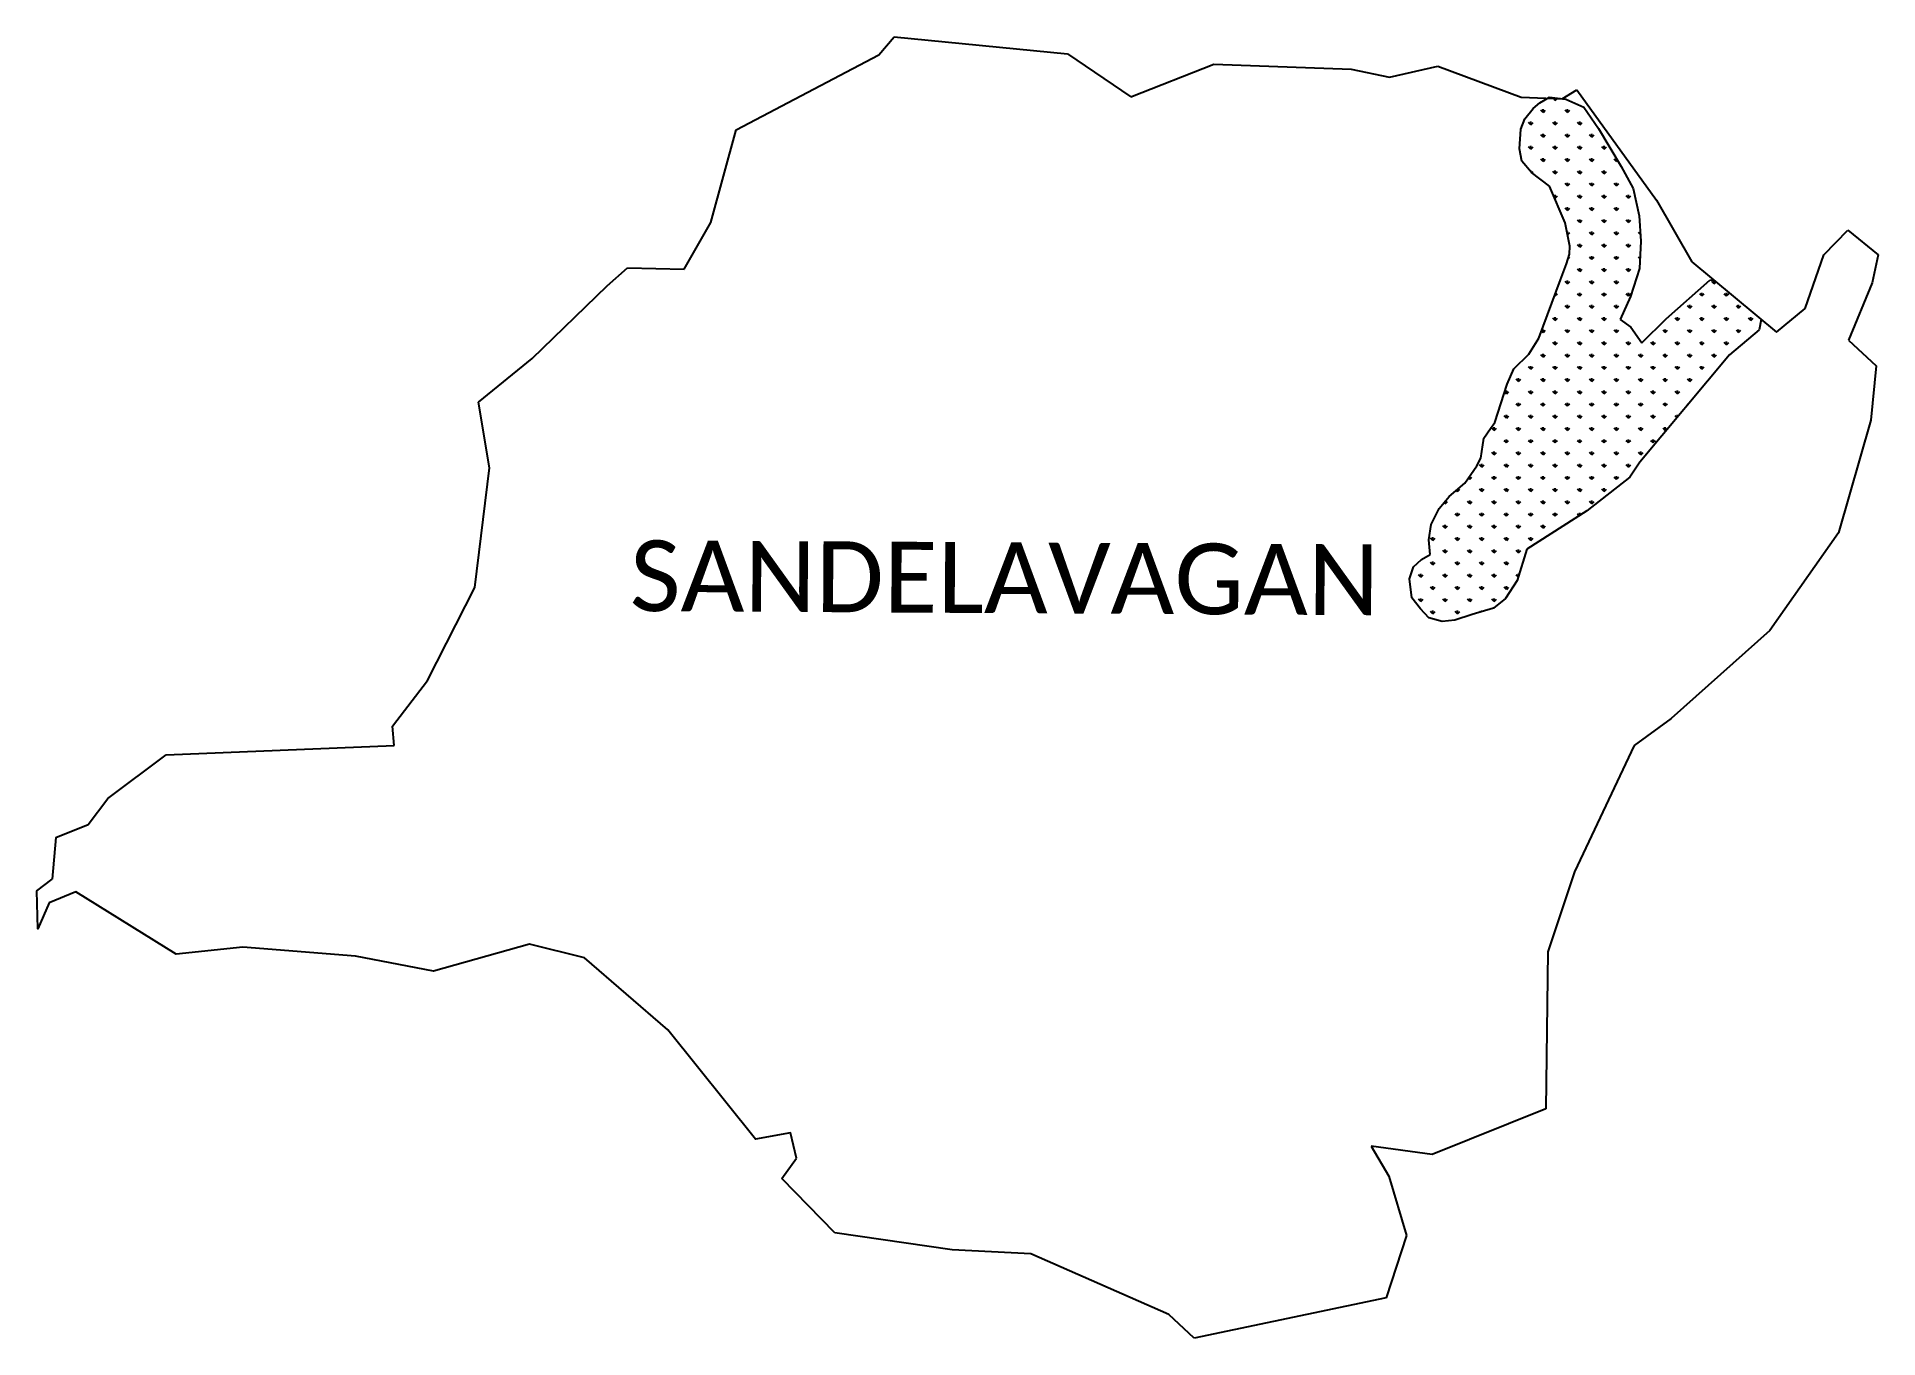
# Model space of a CAD drawing. Header units: metres. Extents: x 310965 to 313670, y 1910114 to 1912026.
import ezdxf

# ---------------------------------------------------------------- set-up
doc = ezdxf.new("R2010")
doc.units = ezdxf.units.M
for name, color, linetype in [('MANGROOVES', 112, 'Continuous'), ('village', 3, 'Continuous'), ('VILLAGE NAME', 250, 'Continuous')]:
    doc.layers.add(name, color=color, linetype=linetype)
doc.styles.get("Standard").update_dxf_attribs({"font": 'simplex.shx'})

msp = doc.modelspace()

# ---------------------------------------------------------------- linework, layer by layer
at = {"color": 3, "flags": 128}
msp.add_lwpolyline([(310992.9, 1910849.2), (310987.4, 1910788.2)], dxfattribs=at)
at = {"layer": 'MANGROOVES'}
for p, q in [((313162.9, 1911920.4), (313172.7, 1911928.6)), ((313172.7, 1911928.6), (313187, 1911937.2)), ((313187, 1911937.2), (313210.8, 1911934.4)), ((313210.8, 1911934.4), (313237.3, 1911922.6)), ((313145, 1911889.9), (313150.7, 1911905.2)), ((313150.7, 1911905.2), (313162.9, 1911920.4)), ((313237.3, 1911922.6), (313258.8, 1911891.2)), ((313142.7, 1911861.4), (313145, 1911889.9)), ((313258.8, 1911891.2), (313292.4, 1911835.1)), ((313146.2, 1911843.1), (313142.7, 1911861.4)), ((313160.7, 1911826.5), (313146.2, 1911843.1)), ((313187.2, 1911806.3), (313160.7, 1911826.5)), ((313292.4, 1911835.1), (313309.7, 1911803)), ((313209.9, 1911752.6), (313187.2, 1911806.3)), ((313309.7, 1911803), (313318.8, 1911763)), ((313217, 1911718.4), (313209.9, 1911752.6)), ((313318.8, 1911763), (313321.2, 1911725.8)), ((313216.2, 1911706.4), (313217, 1911718.4)), ((313321.2, 1911725.8), (313319, 1911685.3)), ((313202.9, 1911668.7), (313211.7, 1911692.5)), ((313211.7, 1911692.5), (313216.2, 1911706.4)), ((313319, 1911685.3), (313306.1, 1911644.2)), ((313171.2, 1911582.9), (313202.9, 1911668.7)), ((313358.4, 1911611.6), (313422.6, 1911668.3)), ((313422.6, 1911668.3), (313427.2, 1911668.9)), ((313306.1, 1911644.2), (313290.6, 1911610.3)), ((313290.6, 1911610.3), (313306.2, 1911599.3)), ((313322.4, 1911576), (313358.4, 1911611.6)), ((313497.9, 1911610.3), (313494.8, 1911595.5)), ((313156.4, 1911559.4), (313171.2, 1911582.9)), ((313306.2, 1911599.3), (313322.4, 1911576)), ((313494.8, 1911595.5), (313451.6, 1911558.4)), ((313134.4, 1911537.8), (313156.4, 1911559.4)), ((313451.6, 1911558.4), (313319.5, 1911401)), ((313124.7, 1911515.3), (313134.4, 1911537.8)), ((313106.8, 1911459.3), (313124.7, 1911515.3)), ((313090.3, 1911436.3), (313100.2, 1911450.3)), ((313100.2, 1911450.3), (313106.8, 1911459.3)), ((313085.9, 1911406.9), (313090.3, 1911436.3)), ((313062.4, 1911370.1), (313080.2, 1911395.3)), ((313080.2, 1911395.3), (313085.9, 1911406.9)), ((313319.5, 1911401), (313305.1, 1911378.7)), ((313039.5, 1911350.4), (313062.4, 1911370.1)), ((313305.1, 1911378.7), (313242, 1911329.3)), ((313013, 1911309.4), (313024.8, 1911332.7)), ((313024.8, 1911332.7), (313039.5, 1911350.4)), ((313009.8, 1911287), (313013, 1911309.4)), ((313242, 1911329.3), (313153.7, 1911273.1)), ((313011.7, 1911265.2), (313009.8, 1911287)), ((312987.4, 1911246.9), (312998.7, 1911258.1)), ((312998.7, 1911258.1), (313011.7, 1911265.2)), ((313153.7, 1911273.1), (313139.6, 1911227.1)), ((312981.3, 1911229.6), (312987.4, 1911246.9)), ((312984.6, 1911201.6), (312981.3, 1911229.6)), ((313139.6, 1911227.1), (313122.2, 1911200.4)), ((312997.3, 1911185.3), (312984.6, 1911201.6)), ((313122.2, 1911200.4), (313104.5, 1911186.4)), ((313009.9, 1911172.4), (312997.3, 1911185.3)), ((313029.3, 1911166.7), (313009.9, 1911172.4)), ((313073.2, 1911177.2), (313048.1, 1911168.6)), ((313104.5, 1911186.4), (313073.2, 1911177.2)), ((313048.1, 1911168.6), (313029.3, 1911166.7))]:
    msp.add_line(p, q, dxfattribs=at)
at = {"layer": 'MANGROOVES', "linetype": 'Continuous'}
for p, q in [((313195.4, 1911932.4), (313192.8, 1911935.1)), ((313195.4, 1911932.4), (313195.4, 1911935)), ((313195.4, 1911932.4), (313197.8, 1911934.9)), ((313159.5, 1911896.5), (313156.1, 1911899.9)), ((313159.5, 1911896.5), (313159.5, 1911901.3)), ((313159.5, 1911896.5), (313162.9, 1911899.9)), ((313177.5, 1911914.5), (313174.1, 1911917.9)), ((313177.5, 1911914.5), (313177.5, 1911919.3)), ((313177.5, 1911914.5), (313180.8, 1911917.9)), ((313195.4, 1911896.5), (313192, 1911899.9)), ((313195.4, 1911896.5), (313195.4, 1911901.3)), ((313195.4, 1911896.5), (313198.8, 1911899.9)), ((313213.4, 1911914.5), (313210, 1911917.9)), ((313213.4, 1911914.5), (313213.4, 1911919.3)), ((313213.4, 1911914.5), (313216.7, 1911917.9)), ((313231.3, 1911896.5), (313228, 1911899.9)), ((313231.3, 1911896.5), (313231.3, 1911901.3)), ((313231.3, 1911896.5), (313234.7, 1911899.9)), ((313144.3, 1911881.3), (313144.9, 1911881.9)), ((313177.5, 1911878.6), (313174.1, 1911881.9)), ((313177.5, 1911878.6), (313177.5, 1911883.3)), ((313177.5, 1911878.6), (313180.8, 1911881.9)), ((313213.4, 1911878.6), (313210, 1911881.9)), ((313213.4, 1911878.6), (313213.4, 1911883.3)), ((313213.4, 1911878.6), (313216.7, 1911881.9)), ((313249.3, 1911878.6), (313245.9, 1911881.9)), ((313249.3, 1911878.6), (313249.3, 1911883.3)), ((313249.3, 1911878.6), (313252.7, 1911881.9)), ((313159.5, 1911860.6), (313156.1, 1911864)), ((313159.5, 1911860.6), (313159.5, 1911865.4)), ((313159.5, 1911860.6), (313162.9, 1911864)), ((313177.5, 1911842.6), (313174.1, 1911846)), ((313177.5, 1911842.6), (313177.5, 1911847.4)), ((313177.5, 1911842.6), (313180.8, 1911846)), ((313195.4, 1911860.6), (313192, 1911864)), ((313195.4, 1911860.6), (313195.4, 1911865.4)), ((313195.4, 1911860.6), (313198.8, 1911864)), ((313213.4, 1911842.6), (313210, 1911846)), ((313213.4, 1911842.6), (313213.4, 1911847.4)), ((313213.4, 1911842.6), (313216.7, 1911846)), ((313231.3, 1911860.6), (313228, 1911864)), ((313231.3, 1911860.6), (313231.3, 1911865.4)), ((313231.3, 1911860.6), (313234.7, 1911864)), ((313249.3, 1911842.6), (313245.9, 1911846)), ((313249.3, 1911842.6), (313249.3, 1911847.4)), ((313249.3, 1911842.6), (313252.7, 1911846)), ((313267.3, 1911860.6), (313263.9, 1911864)), ((313267.3, 1911860.6), (313267.3, 1911865.4)), ((313267.3, 1911860.6), (313270.6, 1911864)), ((313285.2, 1911842.6), (313281.8, 1911846)), ((313285.2, 1911842.6), (313285.2, 1911847)), ((313159.5, 1911827.8), (313159.5, 1911829.4)), ((313161, 1911826.2), (313162.9, 1911828.1)), ((313195.4, 1911824.7), (313192, 1911828.1)), ((313195.4, 1911824.7), (313195.4, 1911829.4)), ((313195.4, 1911824.7), (313198.8, 1911828.1)), ((313231.3, 1911824.7), (313228, 1911828.1)), ((313231.3, 1911824.7), (313231.3, 1911829.4)), ((313231.3, 1911824.7), (313234.7, 1911828.1)), ((313267.3, 1911824.7), (313263.9, 1911828.1)), ((313267.3, 1911824.7), (313267.3, 1911829.4)), ((313267.3, 1911824.7), (313270.6, 1911828.1)), ((313285.2, 1911842.6), (313286.9, 1911844.3)), ((313195.4, 1911788.8), (313195.4, 1911793.5)), ((313195.4, 1911788.8), (313198.8, 1911792.1)), ((313213.4, 1911806.7), (313210, 1911810.1)), ((313213.4, 1911806.7), (313213.4, 1911811.5)), ((313213.4, 1911806.7), (313216.7, 1911810.1)), ((313231.3, 1911788.8), (313228, 1911792.1)), ((313231.3, 1911788.8), (313231.3, 1911793.5)), ((313231.3, 1911788.8), (313234.7, 1911792.1)), ((313249.3, 1911806.7), (313245.9, 1911810.1)), ((313249.3, 1911806.7), (313249.3, 1911811.5)), ((313249.3, 1911806.7), (313252.7, 1911810.1)), ((313267.3, 1911788.8), (313263.9, 1911792.1)), ((313267.3, 1911788.8), (313267.3, 1911793.5)), ((313267.3, 1911788.8), (313270.6, 1911792.1)), ((313285.2, 1911806.7), (313281.8, 1911810.1)), ((313285.2, 1911806.7), (313285.2, 1911811.5)), ((313285.2, 1911806.7), (313288.6, 1911810.1)), ((313303.2, 1911788.8), (313299.8, 1911792.1)), ((313303.2, 1911788.8), (313303.2, 1911793.5)), ((313303.2, 1911788.8), (313306.5, 1911792.1)), ((313195.4, 1911788.8), (313194, 1911790.2)), ((313213.4, 1911770.8), (313210, 1911774.2)), ((313213.4, 1911770.8), (313213.4, 1911775.6)), ((313213.4, 1911770.8), (313216.7, 1911774.2)), ((313249.3, 1911770.8), (313245.9, 1911774.2)), ((313249.3, 1911770.8), (313249.3, 1911775.6)), ((313249.3, 1911770.8), (313252.7, 1911774.2)), ((313285.2, 1911770.8), (313281.8, 1911774.2)), ((313285.2, 1911770.8), (313285.2, 1911775.6)), ((313285.2, 1911770.8), (313288.6, 1911774.2)), ((313213.4, 1911735.9), (313213.4, 1911739.6)), ((313213.5, 1911735.1), (313216.7, 1911738.3)), ((313231.3, 1911752.8), (313228, 1911756.2)), ((313231.3, 1911752.8), (313231.3, 1911757.6)), ((313231.3, 1911752.8), (313234.7, 1911756.2)), ((313249.3, 1911734.9), (313245.9, 1911738.3)), ((313249.3, 1911734.9), (313249.3, 1911739.6)), ((313249.3, 1911734.9), (313252.7, 1911738.3)), ((313267.3, 1911752.8), (313263.9, 1911756.2)), ((313267.3, 1911752.8), (313267.3, 1911757.6)), ((313267.3, 1911752.8), (313270.6, 1911756.2)), ((313285.2, 1911734.9), (313281.8, 1911738.3)), ((313285.2, 1911734.9), (313285.2, 1911739.6)), ((313285.2, 1911734.9), (313288.6, 1911738.3)), ((313303.2, 1911752.8), (313299.8, 1911756.2)), ((313303.2, 1911752.8), (313303.2, 1911757.6)), ((313303.2, 1911752.8), (313306.5, 1911756.2)), ((313320.6, 1911735.4), (313317.8, 1911738.3)), ((313231.3, 1911716.9), (313228, 1911720.3)), ((313231.3, 1911716.9), (313231.3, 1911721.7)), ((313231.3, 1911716.9), (313234.7, 1911720.3)), ((313267.3, 1911716.9), (313263.9, 1911720.3)), ((313267.3, 1911716.9), (313267.3, 1911721.7)), ((313267.3, 1911716.9), (313270.6, 1911720.3)), ((313303.2, 1911716.9), (313299.8, 1911720.3)), ((313303.2, 1911716.9), (313303.2, 1911721.7)), ((313303.2, 1911716.9), (313306.5, 1911720.3)), ((313214, 1911699.6), (313216.7, 1911702.3)), ((313231.3, 1911681), (313228, 1911684.4)), ((313231.3, 1911681), (313231.3, 1911685.8)), ((313231.3, 1911681), (313234.7, 1911684.4)), ((313249.3, 1911699), (313245.9, 1911702.3)), ((313249.3, 1911699), (313249.3, 1911703.7)), ((313249.3, 1911699), (313252.7, 1911702.3)), ((313267.3, 1911681), (313263.9, 1911684.4)), ((313267.3, 1911681), (313267.3, 1911685.8)), ((313267.3, 1911681), (313270.6, 1911684.4)), ((313285.2, 1911699), (313281.8, 1911702.3)), ((313285.2, 1911699), (313285.2, 1911703.7)), ((313285.2, 1911699), (313288.6, 1911702.3)), ((313303.2, 1911681), (313299.8, 1911684.4)), ((313303.2, 1911681), (313303.2, 1911685.8)), ((313303.2, 1911681), (313306.5, 1911684.4)), ((313319.8, 1911700.3), (313317.8, 1911702.3)), ((313213.4, 1911663), (313210, 1911666.4)), ((313213.4, 1911663), (313213.4, 1911667.8)), ((313213.4, 1911663), (313216.7, 1911666.4)), ((313249.3, 1911663), (313245.9, 1911666.4)), ((313249.3, 1911663), (313249.3, 1911667.8)), ((313249.3, 1911663), (313252.7, 1911666.4)), ((313285.2, 1911663), (313281.8, 1911666.4)), ((313285.2, 1911663), (313285.2, 1911667.8)), ((313285.2, 1911663), (313288.6, 1911666.4)), ((313428.9, 1911663), (313425.5, 1911666.4)), ((313428.9, 1911663), (313428.9, 1911667.6)), ((313428.9, 1911663), (313431.4, 1911665.5)), ((313195.4, 1911645.1), (313194.5, 1911646)), ((313195.4, 1911645.1), (313195.4, 1911648.5)), ((313195.4, 1911645.1), (313198.8, 1911648.4)), ((313213.4, 1911627.1), (313210, 1911630.5)), ((313213.4, 1911627.1), (313213.4, 1911631.9)), ((313213.4, 1911627.1), (313216.7, 1911630.5)), ((313231.3, 1911645.1), (313228, 1911648.4)), ((313231.3, 1911645.1), (313231.3, 1911649.8)), ((313231.3, 1911645.1), (313234.7, 1911648.4)), ((313249.3, 1911627.1), (313245.9, 1911630.5)), ((313249.3, 1911627.1), (313249.3, 1911631.9)), ((313249.3, 1911627.1), (313252.7, 1911630.5)), ((313267.3, 1911645.1), (313263.9, 1911648.4)), ((313267.3, 1911645.1), (313267.3, 1911649.8)), ((313267.3, 1911645.1), (313270.6, 1911648.4)), ((313285.2, 1911627.1), (313281.8, 1911630.5)), ((313285.2, 1911627.1), (313285.2, 1911631.9)), ((313285.2, 1911627.1), (313288.6, 1911630.5)), ((313303.2, 1911645.1), (313299.8, 1911648.4)), ((313303.2, 1911645.1), (313303.2, 1911649.8)), ((313303.2, 1911645.1), (313306.5, 1911648.4)), ((313393, 1911627.1), (313389.6, 1911630.5)), ((313393, 1911627.1), (313393, 1911631.9)), ((313393, 1911627.1), (313396.3, 1911630.5)), ((313410.9, 1911645.1), (313407.6, 1911648.4)), ((313410.9, 1911645.1), (313410.9, 1911649.8)), ((313410.9, 1911645.1), (313414.3, 1911648.4)), ((313428.9, 1911627.1), (313425.5, 1911630.5)), ((313428.9, 1911627.1), (313428.9, 1911631.9)), ((313428.9, 1911627.1), (313432.3, 1911630.5)), ((313446.9, 1911645.1), (313443.5, 1911648.4)), ((313446.9, 1911645.1), (313446.9, 1911649.8)), ((313446.9, 1911645.1), (313450.2, 1911648.4)), ((313464.8, 1911627.1), (313461.5, 1911630.5)), ((313464.8, 1911627.1), (313464.8, 1911631.9)), ((313464.8, 1911627.1), (313468.2, 1911630.5)), ((313195.4, 1911609.2), (313192, 1911612.5)), ((313195.4, 1911609.2), (313195.4, 1911613.9)), ((313195.4, 1911609.2), (313198.8, 1911612.5)), ((313231.3, 1911609.2), (313228, 1911612.5)), ((313231.3, 1911609.2), (313231.3, 1911613.9)), ((313231.3, 1911609.2), (313234.7, 1911612.5)), ((313267.3, 1911609.2), (313263.9, 1911612.5)), ((313267.3, 1911609.2), (313267.3, 1911613.9)), ((313267.3, 1911609.2), (313270.6, 1911612.5)), ((313375, 1911609.2), (313371.7, 1911612.5)), ((313375, 1911609.2), (313375, 1911613.9)), ((313375, 1911609.2), (313378.4, 1911612.5)), ((313410.9, 1911609.2), (313407.6, 1911612.5)), ((313410.9, 1911609.2), (313410.9, 1911613.9)), ((313410.9, 1911609.2), (313414.3, 1911612.5)), ((313446.9, 1911609.2), (313443.5, 1911612.5)), ((313446.9, 1911609.2), (313446.9, 1911613.9)), ((313446.9, 1911609.2), (313450.2, 1911612.5)), ((313482.8, 1911609.2), (313479.4, 1911612.5)), ((313482.8, 1911609.2), (313482.8, 1911613.9)), ((313482.8, 1911609.2), (313486.1, 1911612.5)), ((313177.5, 1911591.2), (313175.1, 1911593.5)), ((313177.5, 1911591.2), (313177.5, 1911596)), ((313177.5, 1911591.2), (313180.8, 1911594.6)), ((313195.4, 1911573.2), (313192, 1911576.6)), ((313195.4, 1911573.2), (313195.4, 1911578)), ((313195.4, 1911573.2), (313198.8, 1911576.6)), ((313213.4, 1911591.2), (313210, 1911594.6)), ((313213.4, 1911591.2), (313213.4, 1911596)), ((313213.4, 1911591.2), (313216.7, 1911594.6)), ((313231.3, 1911573.2), (313228, 1911576.6)), ((313231.3, 1911573.2), (313231.3, 1911578)), ((313231.3, 1911573.2), (313234.7, 1911576.6)), ((313249.3, 1911591.2), (313245.9, 1911594.6)), ((313249.3, 1911591.2), (313249.3, 1911596)), ((313249.3, 1911591.2), (313252.7, 1911594.6)), ((313267.3, 1911573.2), (313263.9, 1911576.6)), ((313267.3, 1911573.2), (313267.3, 1911578)), ((313267.3, 1911573.2), (313270.6, 1911576.6)), ((313285.2, 1911591.2), (313281.8, 1911594.6)), ((313285.2, 1911591.2), (313285.2, 1911596)), ((313285.2, 1911591.2), (313288.6, 1911594.6)), ((313303.2, 1911573.2), (313299.8, 1911576.6)), ((313303.2, 1911573.2), (313303.2, 1911578)), ((313303.2, 1911573.2), (313306.5, 1911576.6)), ((313339.1, 1911573.2), (313335.7, 1911576.6)), ((313339.1, 1911573.2), (313339.1, 1911578)), ((313339.1, 1911573.2), (313342.5, 1911576.6)), ((313357.1, 1911591.2), (313353.7, 1911594.6)), ((313357.1, 1911591.2), (313357.1, 1911596)), ((313357.1, 1911591.2), (313360.4, 1911594.6)), ((313375, 1911573.2), (313371.7, 1911576.6)), ((313375, 1911573.2), (313375, 1911578)), ((313375, 1911573.2), (313378.4, 1911576.6)), ((313393, 1911591.2), (313389.6, 1911594.6)), ((313393, 1911591.2), (313393, 1911596)), ((313393, 1911591.2), (313396.3, 1911594.6)), ((313410.9, 1911573.2), (313407.6, 1911576.6)), ((313410.9, 1911573.2), (313410.9, 1911578)), ((313410.9, 1911573.2), (313414.3, 1911576.6)), ((313428.9, 1911591.2), (313425.5, 1911594.6)), ((313428.9, 1911591.2), (313428.9, 1911596)), ((313428.9, 1911591.2), (313432.3, 1911594.6)), ((313446.9, 1911573.2), (313443.5, 1911576.6)), ((313446.9, 1911573.2), (313446.9, 1911578)), ((313446.9, 1911573.2), (313450.2, 1911576.6)), ((313464.8, 1911591.2), (313461.5, 1911594.6)), ((313464.8, 1911591.2), (313464.8, 1911596)), ((313464.8, 1911591.2), (313468.2, 1911594.6)), ((313177.5, 1911555.3), (313174.1, 1911558.6)), ((313177.5, 1911555.3), (313177.5, 1911560)), ((313177.5, 1911555.3), (313180.8, 1911558.6)), ((313213.4, 1911555.3), (313210, 1911558.6)), ((313213.4, 1911555.3), (313213.4, 1911560)), ((313213.4, 1911555.3), (313216.7, 1911558.6)), ((313249.3, 1911555.3), (313245.9, 1911558.6)), ((313249.3, 1911555.3), (313249.3, 1911560)), ((313249.3, 1911555.3), (313252.7, 1911558.6)), ((313285.2, 1911555.3), (313281.8, 1911558.6)), ((313285.2, 1911555.3), (313285.2, 1911560)), ((313285.2, 1911555.3), (313288.6, 1911558.6)), ((313321.1, 1911555.3), (313317.8, 1911558.6)), ((313321.1, 1911555.3), (313321.1, 1911560)), ((313321.1, 1911555.3), (313324.5, 1911558.6)), ((313357.1, 1911555.3), (313353.7, 1911558.6)), ((313357.1, 1911555.3), (313357.1, 1911560)), ((313357.1, 1911555.3), (313360.4, 1911558.6)), ((313393, 1911555.3), (313389.6, 1911558.6)), ((313393, 1911555.3), (313393, 1911560)), ((313393, 1911555.3), (313396.3, 1911558.6)), ((313428.9, 1911555.3), (313425.5, 1911558.6)), ((313428.9, 1911555.3), (313428.9, 1911560)), ((313428.9, 1911555.3), (313432.3, 1911558.6)), ((313141.5, 1911519.4), (313138.2, 1911522.7)), ((313141.5, 1911519.4), (313141.5, 1911524.1)), ((313141.5, 1911519.4), (313144.9, 1911522.7)), ((313159.5, 1911537.3), (313156.1, 1911540.7)), ((313159.5, 1911537.3), (313159.5, 1911542.1)), ((313159.5, 1911537.3), (313162.9, 1911540.7)), ((313177.5, 1911519.4), (313174.1, 1911522.7)), ((313177.5, 1911519.4), (313177.5, 1911524.1)), ((313177.5, 1911519.4), (313180.8, 1911522.7)), ((313195.4, 1911537.3), (313192, 1911540.7)), ((313195.4, 1911537.3), (313195.4, 1911542.1)), ((313195.4, 1911537.3), (313198.8, 1911540.7)), ((313213.4, 1911519.4), (313210, 1911522.7)), ((313213.4, 1911519.4), (313213.4, 1911524.1)), ((313213.4, 1911519.4), (313216.7, 1911522.7)), ((313231.3, 1911537.3), (313228, 1911540.7)), ((313231.3, 1911537.3), (313231.3, 1911542.1)), ((313231.3, 1911537.3), (313234.7, 1911540.7)), ((313249.3, 1911519.4), (313245.9, 1911522.7)), ((313249.3, 1911519.4), (313249.3, 1911524.1)), ((313249.3, 1911519.4), (313252.7, 1911522.7)), ((313267.3, 1911537.3), (313263.9, 1911540.7)), ((313267.3, 1911537.3), (313267.3, 1911542.1)), ((313267.3, 1911537.3), (313270.6, 1911540.7)), ((313285.2, 1911519.4), (313281.8, 1911522.7)), ((313285.2, 1911519.4), (313285.2, 1911524.1)), ((313285.2, 1911519.4), (313288.6, 1911522.7)), ((313303.2, 1911537.3), (313299.8, 1911540.7)), ((313303.2, 1911537.3), (313303.2, 1911542.1)), ((313303.2, 1911537.3), (313306.5, 1911540.7)), ((313321.1, 1911519.4), (313317.8, 1911522.7)), ((313321.1, 1911519.4), (313321.1, 1911524.1)), ((313321.1, 1911519.4), (313324.5, 1911522.7)), ((313339.1, 1911537.3), (313335.7, 1911540.7)), ((313339.1, 1911537.3), (313339.1, 1911542.1)), ((313339.1, 1911537.3), (313342.5, 1911540.7)), ((313357.1, 1911519.4), (313353.7, 1911522.7)), ((313357.1, 1911519.4), (313357.1, 1911524.1)), ((313357.1, 1911519.4), (313360.4, 1911522.7)), ((313375, 1911537.3), (313371.7, 1911540.7)), ((313375, 1911537.3), (313375, 1911542.1)), ((313375, 1911537.3), (313378.4, 1911540.7)), ((313393, 1911519.4), (313389.6, 1911522.7)), ((313393, 1911519.4), (313393, 1911524.1)), ((313393, 1911519.4), (313396.3, 1911522.7)), ((313410.9, 1911537.3), (313407.6, 1911540.7)), ((313410.9, 1911537.3), (313410.9, 1911542.1)), ((313410.9, 1911537.3), (313414.3, 1911540.7)), ((313123.6, 1911501.4), (313121, 1911503.9)), ((313123.6, 1911501.4), (313123.6, 1911506.2)), ((313123.6, 1911501.4), (313126.9, 1911504.8)), ((313159.5, 1911501.4), (313156.1, 1911504.8)), ((313159.5, 1911501.4), (313159.5, 1911506.2)), ((313159.5, 1911501.4), (313162.9, 1911504.8)), ((313195.4, 1911501.4), (313192, 1911504.8)), ((313195.4, 1911501.4), (313195.4, 1911506.2)), ((313195.4, 1911501.4), (313198.8, 1911504.8)), ((313231.3, 1911501.4), (313228, 1911504.8)), ((313231.3, 1911501.4), (313231.3, 1911506.2)), ((313231.3, 1911501.4), (313234.7, 1911504.8)), ((313267.3, 1911501.4), (313263.9, 1911504.8)), ((313267.3, 1911501.4), (313267.3, 1911506.2)), ((313267.3, 1911501.4), (313270.6, 1911504.8)), ((313303.2, 1911501.4), (313299.8, 1911504.8)), ((313303.2, 1911501.4), (313303.2, 1911506.2)), ((313303.2, 1911501.4), (313306.5, 1911504.8)), ((313339.1, 1911501.4), (313335.7, 1911504.8)), ((313339.1, 1911501.4), (313339.1, 1911506.2)), ((313339.1, 1911501.4), (313342.5, 1911504.8)), ((313375, 1911501.4), (313371.7, 1911504.8)), ((313375, 1911501.4), (313375, 1911506.2)), ((313375, 1911501.4), (313378.4, 1911504.8)), ((313123.6, 1911465.5), (313120.2, 1911468.8)), ((313123.6, 1911465.5), (313123.6, 1911470.2)), ((313123.6, 1911465.5), (313126.9, 1911468.8)), ((313141.5, 1911483.4), (313138.2, 1911486.8)), ((313141.5, 1911483.4), (313141.5, 1911488.2)), ((313141.5, 1911483.4), (313144.9, 1911486.8)), ((313159.5, 1911465.5), (313156.1, 1911468.8)), ((313159.5, 1911465.5), (313159.5, 1911470.2)), ((313159.5, 1911465.5), (313162.9, 1911468.8)), ((313177.5, 1911483.4), (313174.1, 1911486.8)), ((313177.5, 1911483.4), (313177.5, 1911488.2)), ((313177.5, 1911483.4), (313180.8, 1911486.8)), ((313195.4, 1911465.5), (313192, 1911468.8)), ((313195.4, 1911465.5), (313195.4, 1911470.2)), ((313195.4, 1911465.5), (313198.8, 1911468.8)), ((313213.4, 1911483.4), (313210, 1911486.8)), ((313213.4, 1911483.4), (313213.4, 1911488.2)), ((313213.4, 1911483.4), (313216.7, 1911486.8)), ((313231.3, 1911465.5), (313228, 1911468.8)), ((313231.3, 1911465.5), (313231.3, 1911470.2)), ((313231.3, 1911465.5), (313234.7, 1911468.8)), ((313249.3, 1911483.4), (313245.9, 1911486.8)), ((313249.3, 1911483.4), (313249.3, 1911488.2)), ((313249.3, 1911483.4), (313252.7, 1911486.8)), ((313267.3, 1911465.5), (313263.9, 1911468.8)), ((313267.3, 1911465.5), (313267.3, 1911470.2)), ((313267.3, 1911465.5), (313270.6, 1911468.8)), ((313285.2, 1911483.4), (313281.8, 1911486.8)), ((313285.2, 1911483.4), (313285.2, 1911488.2)), ((313285.2, 1911483.4), (313288.6, 1911486.8)), ((313303.2, 1911465.5), (313299.8, 1911468.8)), ((313303.2, 1911465.5), (313303.2, 1911470.2)), ((313303.2, 1911465.5), (313306.5, 1911468.8)), ((313321.1, 1911483.4), (313317.8, 1911486.8)), ((313321.1, 1911483.4), (313321.1, 1911488.2)), ((313321.1, 1911483.4), (313324.5, 1911486.8)), ((313339.1, 1911465.5), (313335.7, 1911468.8)), ((313339.1, 1911465.5), (313339.1, 1911470.2)), ((313339.1, 1911465.5), (313342.5, 1911468.8)), ((313357.1, 1911483.4), (313353.7, 1911486.8)), ((313357.1, 1911483.4), (313357.1, 1911488.2)), ((313357.1, 1911483.4), (313360.4, 1911486.8)), ((313374.3, 1911466.2), (313371.7, 1911468.8)), ((313375, 1911467.1), (313375, 1911470.2)), ((313390.7, 1911485.8), (313389.6, 1911486.8)), ((313105.6, 1911447.5), (313102.2, 1911450.9)), ((313105.6, 1911447.5), (313105.6, 1911452.3)), ((313105.6, 1911447.5), (313109, 1911450.9)), ((313141.5, 1911447.5), (313138.2, 1911450.9)), ((313141.5, 1911447.5), (313141.5, 1911452.3)), ((313141.5, 1911447.5), (313144.9, 1911450.9)), ((313177.5, 1911447.5), (313174.1, 1911450.9)), ((313177.5, 1911447.5), (313177.5, 1911452.3)), ((313177.5, 1911447.5), (313180.8, 1911450.9)), ((313213.4, 1911447.5), (313210, 1911450.9)), ((313213.4, 1911447.5), (313213.4, 1911452.3)), ((313213.4, 1911447.5), (313216.7, 1911450.9)), ((313249.3, 1911447.5), (313245.9, 1911450.9)), ((313249.3, 1911447.5), (313249.3, 1911452.3)), ((313249.3, 1911447.5), (313252.7, 1911450.9)), ((313285.2, 1911447.5), (313281.8, 1911450.9)), ((313285.2, 1911447.5), (313285.2, 1911452.3)), ((313285.2, 1911447.5), (313288.6, 1911450.9)), ((313321.1, 1911447.5), (313317.8, 1911450.9)), ((313321.1, 1911447.5), (313321.1, 1911452.3)), ((313321.1, 1911447.5), (313324.5, 1911450.9)), ((313357.1, 1911447.5), (313353.7, 1911450.9)), ((313357.1, 1911447.5), (313357.1, 1911452.3)), ((313357.1, 1911447.5), (313360.4, 1911450.9)), ((313089.6, 1911431.5), (313091, 1911432.9)), ((313105.6, 1911411.6), (313102.2, 1911415)), ((313105.6, 1911411.6), (313105.6, 1911416.4)), ((313105.6, 1911411.6), (313109, 1911415)), ((313123.6, 1911429.6), (313120.2, 1911432.9)), ((313123.6, 1911429.6), (313123.6, 1911434.3)), ((313123.6, 1911429.6), (313126.9, 1911432.9)), ((313141.5, 1911411.6), (313138.2, 1911415)), ((313141.5, 1911411.6), (313141.5, 1911416.4)), ((313141.5, 1911411.6), (313144.9, 1911415)), ((313159.5, 1911429.6), (313156.1, 1911432.9)), ((313159.5, 1911429.6), (313159.5, 1911434.3)), ((313159.5, 1911429.6), (313162.9, 1911432.9)), ((313177.5, 1911411.6), (313174.1, 1911415)), ((313177.5, 1911411.6), (313177.5, 1911416.4)), ((313177.5, 1911411.6), (313180.8, 1911415)), ((313195.4, 1911429.6), (313192, 1911432.9)), ((313195.4, 1911429.6), (313195.4, 1911434.3)), ((313195.4, 1911429.6), (313198.8, 1911432.9)), ((313213.4, 1911411.6), (313210, 1911415)), ((313213.4, 1911411.6), (313213.4, 1911416.4)), ((313213.4, 1911411.6), (313216.7, 1911415)), ((313231.3, 1911429.6), (313228, 1911432.9)), ((313231.3, 1911429.6), (313231.3, 1911434.3)), ((313231.3, 1911429.6), (313234.7, 1911432.9)), ((313249.3, 1911411.6), (313245.9, 1911415)), ((313249.3, 1911411.6), (313249.3, 1911416.4)), ((313249.3, 1911411.6), (313252.7, 1911415)), ((313267.3, 1911429.6), (313263.9, 1911432.9)), ((313267.3, 1911429.6), (313267.3, 1911434.3)), ((313267.3, 1911429.6), (313270.6, 1911432.9)), ((313285.2, 1911411.6), (313281.8, 1911415)), ((313285.2, 1911411.6), (313285.2, 1911416.4)), ((313285.2, 1911411.6), (313288.6, 1911415)), ((313303.2, 1911429.6), (313299.8, 1911432.9)), ((313303.2, 1911429.6), (313303.2, 1911434.3)), ((313303.2, 1911429.6), (313306.5, 1911432.9)), ((313321.1, 1911411.6), (313317.8, 1911415)), ((313321.1, 1911411.6), (313321.1, 1911416.4)), ((313321.1, 1911411.6), (313324.5, 1911415)), ((313339.1, 1911429.6), (313335.7, 1911432.9)), ((313339.1, 1911429.6), (313339.1, 1911434.3)), ((313339.1, 1911429.6), (313342.5, 1911432.9)), ((313087.6, 1911393.6), (313084.3, 1911397)), ((313087.6, 1911393.6), (313087.6, 1911398.4)), ((313087.6, 1911393.6), (313091, 1911397)), ((313123.6, 1911393.6), (313120.2, 1911397)), ((313123.6, 1911393.6), (313123.6, 1911398.4)), ((313123.6, 1911393.6), (313126.9, 1911397)), ((313159.5, 1911393.6), (313156.1, 1911397)), ((313159.5, 1911393.6), (313159.5, 1911398.4)), ((313159.5, 1911393.6), (313162.9, 1911397)), ((313195.4, 1911393.6), (313192, 1911397)), ((313195.4, 1911393.6), (313195.4, 1911398.4)), ((313195.4, 1911393.6), (313198.8, 1911397)), ((313231.3, 1911393.6), (313228, 1911397)), ((313231.3, 1911393.6), (313231.3, 1911398.4)), ((313231.3, 1911393.6), (313234.7, 1911397)), ((313267.3, 1911393.6), (313263.9, 1911397)), ((313267.3, 1911393.6), (313267.3, 1911398.4)), ((313267.3, 1911393.6), (313270.6, 1911397)), ((313303.2, 1911393.6), (313299.8, 1911397)), ((313303.2, 1911393.6), (313303.2, 1911398.4)), ((313303.2, 1911393.6), (313306.5, 1911397)), ((313051.7, 1911357.7), (313050, 1911359.4)), ((313051.7, 1911357.7), (313055.1, 1911361.1)), ((313051.7, 1911357.7), (313051.7, 1911360.9)), ((313069.7, 1911375.7), (313067.8, 1911377.6)), ((313069.7, 1911375.7), (313069.7, 1911380.4)), ((313069.7, 1911375.7), (313073.1, 1911379)), ((313087.6, 1911357.7), (313084.3, 1911361.1)), ((313087.6, 1911357.7), (313087.6, 1911362.5)), ((313087.6, 1911357.7), (313091, 1911361.1)), ((313105.6, 1911375.7), (313102.2, 1911379)), ((313105.6, 1911375.7), (313105.6, 1911380.4)), ((313105.6, 1911375.7), (313109, 1911379)), ((313123.6, 1911357.7), (313120.2, 1911361.1)), ((313123.6, 1911357.7), (313123.6, 1911362.5)), ((313123.6, 1911357.7), (313126.9, 1911361.1)), ((313141.5, 1911375.7), (313138.2, 1911379)), ((313141.5, 1911375.7), (313141.5, 1911380.4)), ((313141.5, 1911375.7), (313144.9, 1911379)), ((313159.5, 1911357.7), (313156.1, 1911361.1)), ((313159.5, 1911357.7), (313159.5, 1911362.5)), ((313159.5, 1911357.7), (313162.9, 1911361.1)), ((313177.5, 1911375.7), (313174.1, 1911379)), ((313177.5, 1911375.7), (313177.5, 1911380.4)), ((313177.5, 1911375.7), (313180.8, 1911379)), ((313195.4, 1911357.7), (313192, 1911361.1)), ((313195.4, 1911357.7), (313195.4, 1911362.5)), ((313195.4, 1911357.7), (313198.8, 1911361.1)), ((313213.4, 1911375.7), (313210, 1911379)), ((313213.4, 1911375.7), (313213.4, 1911380.4)), ((313213.4, 1911375.7), (313216.7, 1911379)), ((313231.3, 1911357.7), (313228, 1911361.1)), ((313231.3, 1911357.7), (313231.3, 1911362.5)), ((313231.3, 1911357.7), (313234.7, 1911361.1)), ((313249.3, 1911375.7), (313245.9, 1911379)), ((313249.3, 1911375.7), (313249.3, 1911380.4)), ((313249.3, 1911375.7), (313252.7, 1911379)), ((313267.3, 1911357.7), (313263.9, 1911361.1)), ((313267.3, 1911357.7), (313267.3, 1911362.5)), ((313267.3, 1911357.7), (313270.6, 1911361.1)), ((313285.2, 1911375.7), (313281.8, 1911379)), ((313285.2, 1911375.7), (313285.2, 1911380.4)), ((313285.2, 1911375.7), (313288.6, 1911379)), ((313033.8, 1911339.8), (313032.1, 1911341.5)), ((313033.8, 1911339.8), (313033.8, 1911343.5)), ((313033.8, 1911339.8), (313037.1, 1911343.1)), ((313069.7, 1911339.8), (313066.3, 1911343.1)), ((313069.7, 1911339.8), (313069.7, 1911344.5)), ((313069.7, 1911339.8), (313073.1, 1911343.1)), ((313105.6, 1911339.8), (313102.2, 1911343.1)), ((313105.6, 1911339.8), (313105.6, 1911344.5)), ((313105.6, 1911339.8), (313109, 1911343.1)), ((313141.5, 1911339.8), (313138.2, 1911343.1)), ((313141.5, 1911339.8), (313141.5, 1911344.5)), ((313141.5, 1911339.8), (313144.9, 1911343.1)), ((313177.5, 1911339.8), (313174.1, 1911343.1)), ((313177.5, 1911339.8), (313177.5, 1911344.5)), ((313177.5, 1911339.8), (313180.8, 1911343.1)), ((313213.4, 1911339.8), (313210, 1911343.1)), ((313213.4, 1911339.8), (313213.4, 1911344.5)), ((313213.4, 1911339.8), (313216.7, 1911343.1)), ((313249.3, 1911339.8), (313245.9, 1911343.1)), ((313249.3, 1911339.8), (313249.3, 1911344.5)), ((313249.3, 1911339.8), (313252.7, 1911343.1)), ((313033.8, 1911303.8), (313030.4, 1911307.2)), ((313033.8, 1911303.8), (313033.8, 1911308.6)), ((313033.8, 1911303.8), (313037.1, 1911307.2)), ((313051.7, 1911321.8), (313048.4, 1911325.2)), ((313051.7, 1911321.8), (313051.7, 1911326.6)), ((313051.7, 1911321.8), (313055.1, 1911325.2)), ((313069.7, 1911303.8), (313066.3, 1911307.2)), ((313069.7, 1911303.8), (313069.7, 1911308.6)), ((313069.7, 1911303.8), (313073.1, 1911307.2)), ((313087.6, 1911321.8), (313084.3, 1911325.2)), ((313087.6, 1911321.8), (313087.6, 1911326.6)), ((313087.6, 1911321.8), (313091, 1911325.2)), ((313105.6, 1911303.8), (313102.2, 1911307.2)), ((313105.6, 1911303.8), (313105.6, 1911308.6)), ((313105.6, 1911303.8), (313109, 1911307.2)), ((313123.6, 1911321.8), (313120.2, 1911325.2)), ((313123.6, 1911321.8), (313123.6, 1911326.6)), ((313123.6, 1911321.8), (313126.9, 1911325.2)), ((313141.5, 1911303.8), (313138.2, 1911307.2)), ((313141.5, 1911303.8), (313141.5, 1911308.6)), ((313141.5, 1911303.8), (313144.9, 1911307.2)), ((313159.5, 1911321.8), (313156.1, 1911325.2)), ((313159.5, 1911321.8), (313159.5, 1911326.6)), ((313159.5, 1911321.8), (313162.9, 1911325.2)), ((313177.5, 1911303.8), (313174.1, 1911307.2)), ((313177.5, 1911303.8), (313177.5, 1911308.6)), ((313177.5, 1911303.8), (313180.8, 1911307.2)), ((313195.4, 1911321.8), (313192, 1911325.2)), ((313195.4, 1911321.8), (313195.4, 1911326.6)), ((313195.4, 1911321.8), (313198.8, 1911325.2)), ((313230.9, 1911322.3), (313228, 1911325.2)), ((313231.3, 1911322.5), (313231.3, 1911326.6)), ((313233.4, 1911323.9), (313234.7, 1911325.2)), ((313015.8, 1911285.9), (313012.4, 1911289.2)), ((313015.8, 1911285.9), (313015.8, 1911290.6)), ((313015.8, 1911285.9), (313019.2, 1911289.2)), ((313051.7, 1911285.9), (313048.4, 1911289.2)), ((313051.7, 1911285.9), (313051.7, 1911290.6)), ((313051.7, 1911285.9), (313055.1, 1911289.2)), ((313087.6, 1911285.9), (313084.3, 1911289.2)), ((313087.6, 1911285.9), (313087.6, 1911290.6)), ((313087.6, 1911285.9), (313091, 1911289.2)), ((313123.6, 1911285.9), (313120.2, 1911289.2)), ((313123.6, 1911285.9), (313123.6, 1911290.6)), ((313123.6, 1911285.9), (313126.9, 1911289.2)), ((313159.5, 1911285.9), (313156.1, 1911289.2)), ((313159.5, 1911285.9), (313159.5, 1911290.6)), ((313159.5, 1911285.9), (313162.9, 1911289.2)), ((313015.8, 1911249.9), (313012.4, 1911253.3)), ((313015.8, 1911249.9), (313015.8, 1911254.7)), ((313015.8, 1911249.9), (313019.2, 1911253.3)), ((313033.8, 1911267.9), (313030.4, 1911271.3)), ((313033.8, 1911267.9), (313033.8, 1911272.7)), ((313033.8, 1911267.9), (313037.1, 1911271.3)), ((313051.7, 1911249.9), (313048.4, 1911253.3)), ((313051.7, 1911249.9), (313051.7, 1911254.7)), ((313051.7, 1911249.9), (313055.1, 1911253.3)), ((313069.7, 1911267.9), (313066.3, 1911271.3)), ((313069.7, 1911267.9), (313069.7, 1911272.7)), ((313069.7, 1911267.9), (313073.1, 1911271.3)), ((313087.6, 1911249.9), (313084.3, 1911253.3)), ((313087.6, 1911249.9), (313087.6, 1911254.7)), ((313087.6, 1911249.9), (313091, 1911253.3)), ((313105.6, 1911267.9), (313102.2, 1911271.3)), ((313105.6, 1911267.9), (313105.6, 1911272.7)), ((313105.6, 1911267.9), (313109, 1911271.3)), ((313123.6, 1911249.9), (313120.2, 1911253.3)), ((313123.6, 1911249.9), (313123.6, 1911254.7)), ((313123.6, 1911249.9), (313126.9, 1911253.3)), ((313141.5, 1911267.9), (313138.2, 1911271.3)), ((313141.5, 1911267.9), (313141.5, 1911272.7)), ((313141.5, 1911267.9), (313144.9, 1911271.3)), ((312997.8, 1911232), (312994.5, 1911235.4)), ((312997.8, 1911232), (312997.8, 1911236.8)), ((312997.8, 1911232), (313001.2, 1911235.4)), ((313033.8, 1911232), (313030.4, 1911235.4)), ((313033.8, 1911232), (313033.8, 1911236.8)), ((313033.8, 1911232), (313037.1, 1911235.4)), ((313069.7, 1911232), (313066.3, 1911235.4)), ((313069.7, 1911232), (313069.7, 1911236.8)), ((313069.7, 1911232), (313073.1, 1911235.4)), ((313105.6, 1911232), (313102.2, 1911235.4)), ((313105.6, 1911232), (313105.6, 1911236.8)), ((313105.6, 1911232), (313109, 1911235.4)), ((313141.2, 1911232.3), (313138.2, 1911235.4)), ((313141.5, 1911233.4), (313141.5, 1911236.8)), ((312982.8, 1911216.9), (312983.3, 1911217.4)), ((312997.8, 1911196.1), (312994.5, 1911199.4)), ((312997.8, 1911196.1), (312997.8, 1911200.8)), ((312997.8, 1911196.1), (313001.2, 1911199.4)), ((313015.8, 1911214), (313012.4, 1911217.4)), ((313015.8, 1911214), (313015.8, 1911218.8)), ((313015.8, 1911214), (313019.2, 1911217.4)), ((313033.8, 1911196.1), (313030.4, 1911199.4)), ((313033.8, 1911196.1), (313033.8, 1911200.8)), ((313033.8, 1911196.1), (313037.1, 1911199.4)), ((313051.7, 1911214), (313048.4, 1911217.4)), ((313051.7, 1911214), (313051.7, 1911218.8)), ((313051.7, 1911214), (313055.1, 1911217.4)), ((313069.7, 1911196.1), (313066.3, 1911199.4)), ((313069.7, 1911196.1), (313069.7, 1911200.8)), ((313069.7, 1911196.1), (313073.1, 1911199.4)), ((313087.6, 1911214), (313084.3, 1911217.4)), ((313087.6, 1911214), (313087.6, 1911218.8)), ((313087.6, 1911214), (313091, 1911217.4)), ((313105.6, 1911196.1), (313102.2, 1911199.4)), ((313105.6, 1911196.1), (313105.6, 1911200.8)), ((313105.6, 1911196.1), (313109, 1911199.4)), ((313123.6, 1911214), (313120.2, 1911217.4)), ((313123.6, 1911214), (313123.6, 1911218.8)), ((313123.6, 1911214), (313126.9, 1911217.4)), ((313015.8, 1911178.1), (313012.4, 1911181.5)), ((313015.8, 1911178.1), (313015.8, 1911182.9)), ((313015.8, 1911178.1), (313019.2, 1911181.5)), ((313051.7, 1911178.1), (313048.4, 1911181.5)), ((313051.7, 1911178.1), (313051.7, 1911182.9)), ((313051.7, 1911178.1), (313055.1, 1911181.5)), ((313085.1, 1911180.7), (313084.3, 1911181.5)), ((313087.6, 1911181.5), (313087.6, 1911182.9))]:
    msp.add_line(p, q, dxfattribs=at)
at = {"layer": 'village', "color": 3}
for p, q in [((312201.9, 1911999.2), (312224.5, 1912025.8)), ((312224.5, 1912025.8), (312478.7, 1912001)), ((311992.3, 1911888.9), (312201.9, 1911999.2)), ((312478.7, 1912001), (312572.1, 1911937.6)), ((312572.1, 1911937.6), (312693.9, 1911985.5)), ((312693.9, 1911985.5), (312895.4, 1911978.2)), ((312952.1, 1911966.3), (313022.7, 1911982.9)), ((313022.7, 1911982.9), (313145.4, 1911937.2)), ((312895.4, 1911978.2), (312952.1, 1911966.3)), ((313145.4, 1911937.2), (313205.8, 1911934.5)), ((313205.8, 1911934.5), (313227.3, 1911948.1)), ((313227.3, 1911948.1), (313344.1, 1911785.6)), ((311954.8, 1911753.1), (311992.3, 1911888.9)), ((313344.1, 1911785.6), (313395.9, 1911695)), ((311915.8, 1911684.5), (311954.8, 1911753.1)), ((313589.8, 1911705.3), (313625.1, 1911741.9)), ((313625.1, 1911741.9), (313669.8, 1911705.6)), ((311802.7, 1911660), (311832.6, 1911686.6)), ((311832.6, 1911686.6), (311915.8, 1911684.5)), ((313395.9, 1911695), (313520.3, 1911591.7)), ((313562.7, 1911626.4), (313589.8, 1911705.3)), ((313669.8, 1911705.6), (313660.8, 1911664.3)), ((311692.7, 1911553.1), (311802.7, 1911660)), ((313660.8, 1911664.3), (313626.3, 1911580.3)), ((313520.3, 1911591.7), (313562.7, 1911626.4)), ((313626.3, 1911580.3), (313666.6, 1911542.5)), ((311613.5, 1911488.8), (311692.7, 1911553.1)), ((313666.6, 1911542.5), (313659, 1911462.4)), ((311629.8, 1911392.6), (311613.5, 1911488.8)), ((313659, 1911462.4), (313611.7, 1911297.2)), ((311608.3, 1911216.9), (311629.8, 1911392.6)), ((313611.7, 1911297.2), (313510.8, 1911153.5)), ((311538.8, 1911080), (311608.3, 1911216.9)), ((313510.8, 1911153.5), (313365.8, 1911024.1)), ((311487.5, 1911013.2), (311538.8, 1911080)), ((311489.9, 1910984.5), (311487.5, 1911013.2)), ((313365.8, 1911024.1), (313311.4, 1910984.5)), ((311154.9, 1910971.1), (311489.9, 1910984.5)), ((313311.4, 1910984.5), (313223.6, 1910798.8)), ((311069.4, 1910906.6), (311154.9, 1910971.1)), ((311040.4, 1910868.7), (311069.4, 1910906.6)), ((310992.9, 1910849.2), (311040.4, 1910868.7)), ((313223.6, 1910798.8), (313184.3, 1910681.3)), ((313184.3, 1910681.3), (313181.6, 1910451)), ((313181.6, 1910451), (313014.8, 1910383.6)), ((313014.8, 1910383.6), (312924.9, 1910395.7)), ((312924.9, 1910395.7), (312951, 1910351.6)), ((312059.5, 1910348.2), (312080.8, 1910378.3)), ((312137.2, 1910268.6), (312059.5, 1910348.2)), ((312951, 1910351.6), (312976.9, 1910264.8)), ((312309.5, 1910243.4), (312137.2, 1910268.6)), ((312976.9, 1910264.8), (312947.2, 1910173)), ((312425.2, 1910237.8), (312309.5, 1910243.4)), ((312627.8, 1910148.7), (312425.2, 1910237.8)), ((312947.2, 1910173), (312665, 1910113.8)), ((312665, 1910113.8), (312627.8, 1910148.7))]:
    msp.add_line(p, q, dxfattribs=at)
msp.add_polyline3d([(312080.8, 1910378.3, 0), (312072.2, 1910415.4, 0), (312020.5, 1910406.4, 0), (311891.8, 1910566.9, 0), (311769.2, 1910672.5, 0), (311688.5, 1910692.6, 0), (311547.8, 1910653, 0), (311432.9, 1910674.9, 0), (311267.7, 1910688.5, 0), (311169.5, 1910678, 0), (311022.2, 1910769.5, 0), (310983.2, 1910753.3, 0), (310966.3, 1910715.4, 0), (310964.9, 1910771, 0), (310987.4, 1910788.2, 0)], dxfattribs=at)

# ---------------------------------------------------------------- texts
at = {"layer": 'VILLAGE NAME', "insert": (311836.5, 1911286.2), "char_height": 104.042, "attachment_point": 1, "rotation": 359.6762}
msp.add_mtext_dynamic_manual_height_columns('{\\fCalibri|b0|i0|c0|p34;SANDELAVAGAN}', width=1419.772, gutter_width=520.2, heights=[0], dxfattribs=at)

doc.saveas('drawing.dxf')
